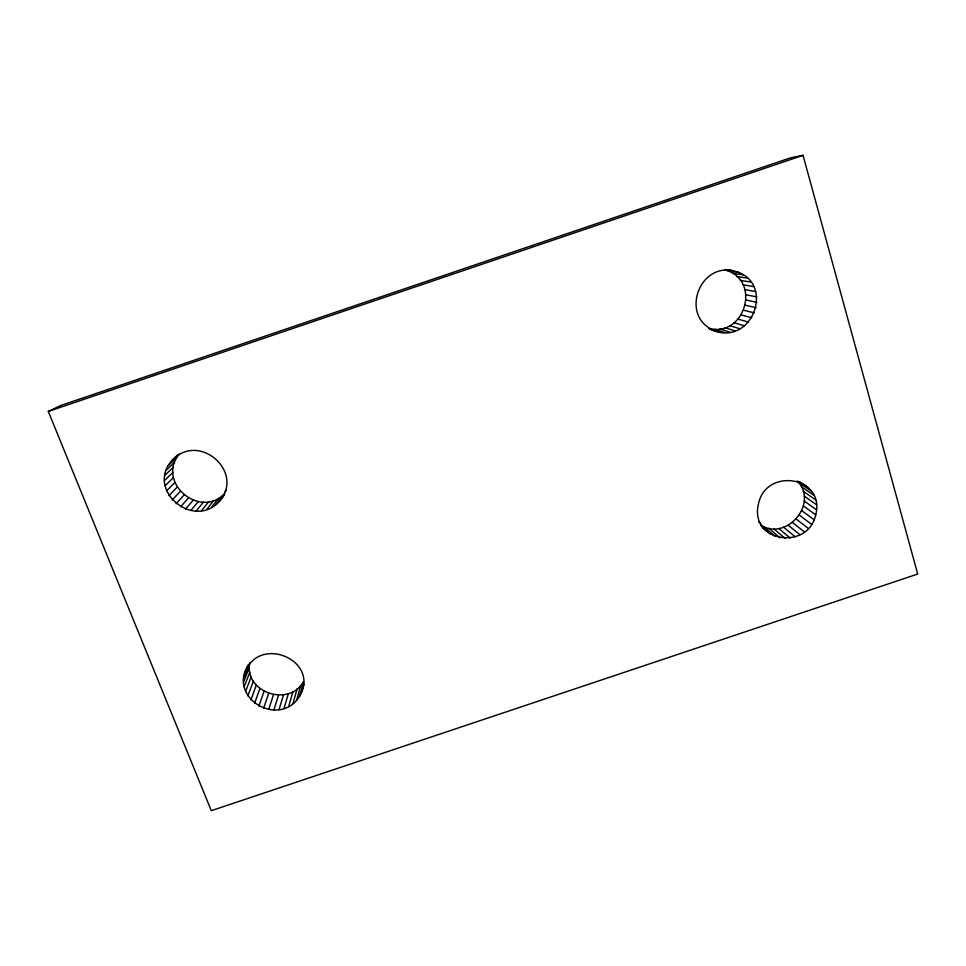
<?xml version="1.0" encoding="UTF-8"?>
<svg xmlns="http://www.w3.org/2000/svg" width="966" height="966" viewBox="0 0 966 966"><rect width="100%" height="100%" fill="white"/><g stroke="black" fill="none" stroke-linecap="round" stroke-linejoin="round"><path stroke-width="1.45" d="M224.631 494.254C199.056 538.303 136.484 486.248 178.239 454.684M224.462 493.843C199.37 519.43 155.574 481.527 179.628 453.658M245.436 671.877C259.371 634.553 320.543 660.49 299.629 696.172C279.838 728.593 227.01 698.249 248.238 664.97M299.629 696.172L303.505 681.67C289.1 707.523 243.794 692.332 249.759 662.688M709.684 328.694C745.704 336.832 761.534 279.15 724.729 269.925M708.827 328.597C754.965 352.095 779.514 273.112 726.384 269.925M760.894 525.323C786.892 541.286 818.987 503.129 797.288 480.899M815.727 514.842C825.592 476.335 766.026 467.121 758.491 503.745C748.976 542.023 807.987 551.115 815.727 514.842L803.434 505.942M219.705 500.762C243.843 473.099 202.232 434.374 175.22 457.437M301.827 691.728L303.928 684.145M296.659 700.169L300.631 685.546M292.988 703.598L297.069 688.879M288.737 706.375L292.952 691.571M284.04 708.416L288.399 693.552M279.017 709.636L283.533 694.735M273.849 710.022L278.522 695.109M268.669 709.563L273.499 694.663M263.633 708.259L268.633 693.383M258.9 706.146L264.044 691.342M254.601 703.308L259.89 688.577M250.894 699.807L256.292 685.172M247.864 695.749L253.37 681.235M245.618 691.27L251.196 676.888M244.217 686.5L249.844 672.251M243.71 681.573L249.361 667.47M247.61 667.397L248.721 664.668M244.12 676.647L249.192 664.089M215.937 504.397L222.639 495.606M224.969 491.815L226.563 489.714M211.566 507.319L218.401 498.432M206.712 509.444L213.703 500.497M201.52 510.712L208.68 501.716M196.158 511.074L203.488 502.066M190.773 510.531L198.284 501.547M185.532 509.094L193.212 500.159M180.606 506.812L188.442 497.937M176.114 503.745L184.108 494.954M172.214 499.977L180.34 491.308M169.026 495.63L177.249 487.093M166.635 490.837L174.943 482.445M165.126 485.729L173.494 477.506M164.534 480.476L172.938 472.41M164.896 475.236L173.288 467.327M166.2 470.152L174.556 462.412M168.398 465.395L176.693 457.812M171.441 461.12L178.613 454.6M48.3 411.444L60.641 405.527L790.502 157.832L803.036 155.321L917.7 574.045L211.288 810.679L48.3 411.444L803.036 155.321M733.605 270.842C698.563 262.728 680.016 316.92 714.2 330.432M728.412 271.06L738.664 272.4M732.952 273.426L743.361 274.839M736.986 276.578L747.527 278.099M740.403 280.406L751.041 282.06M743.083 284.813L753.806 286.612M744.955 289.643L755.738 291.599M745.957 294.763L756.764 296.888M746.066 300.003L756.873 302.31M745.293 305.22L756.052 307.695M743.639 310.243L754.337 312.887M741.163 314.928L751.777 317.729M737.952 319.142L748.457 322.076M734.1 322.741L744.46 325.796M729.716 325.627L739.932 328.778M724.935 327.715L734.993 330.94M719.899 328.947L729.789 332.207M714.768 329.273L724.488 332.546M711.048 329.165L719.235 331.954M799.293 481.539L807.757 487.178M798.918 482.686L811.114 490.861M801.466 486.804L813.734 495.099M803.241 491.32L815.558 499.76M804.171 496.126L816.499 504.711M804.231 501.04L816.56 509.794M801.792 510.676L814.024 519.72M799.365 515.107L811.512 524.284M796.238 519.08L808.276 528.378M792.482 522.485L804.388 531.904M788.22 525.238L799.993 534.729M783.583 527.231L795.211 536.794M778.717 528.426L790.176 538.026M773.754 528.776L785.056 538.388M768.851 528.269L779.997 537.869M758.527 521.64L760.653 523.475M764.154 526.929L775.155 536.492M761.172 525.818L763.309 527.678M763.068 527.641L770.675 534.283M762.379 527.557L766.678 531.312"/></g></svg>
